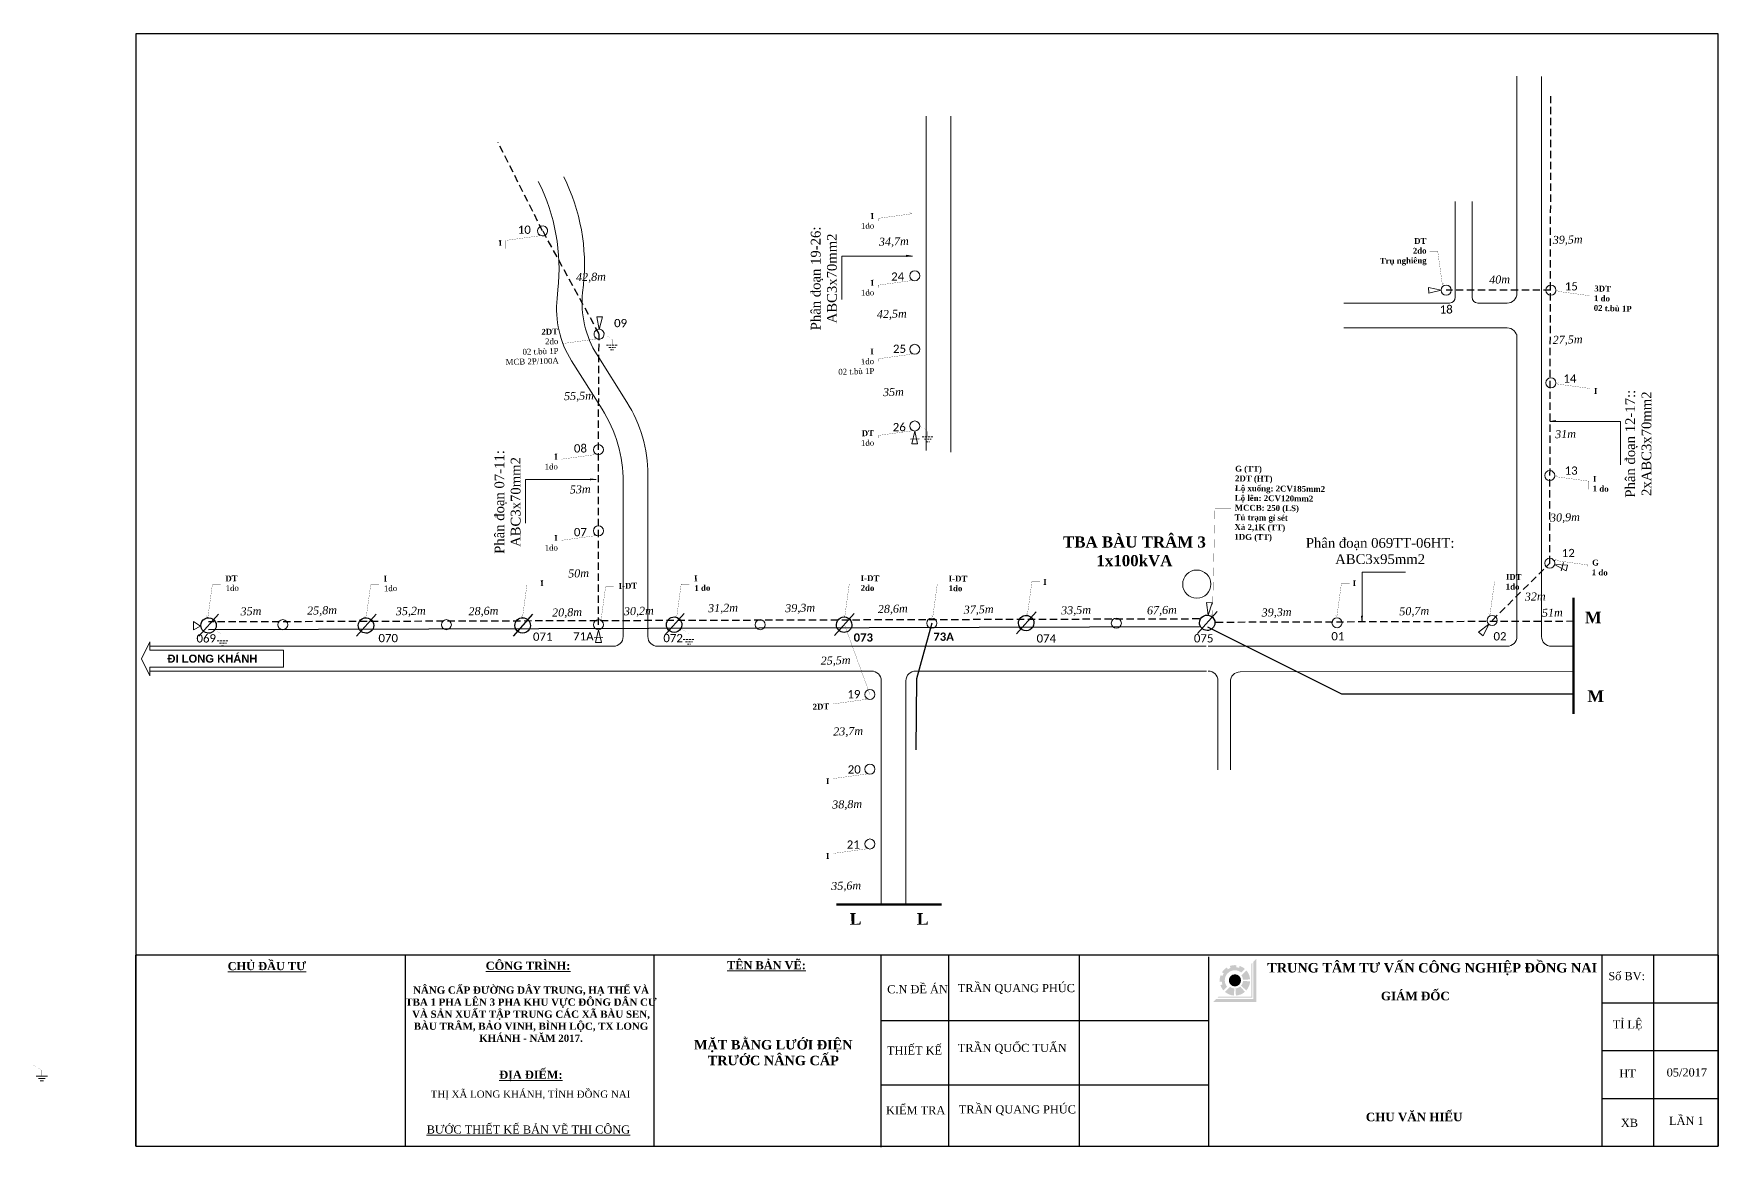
# Model space of a CAD drawing. Header units: metres. Extents: x 429925 to 893472, y 1245258 to 2552490.
# Drawn here: x 435189 to 436054, y 1258369 to 1258941 of the extents above; entities that cross this region are included whole.
import ezdxf

# ---------------------------------------------------------------- set-up
doc = ezdxf.new("R2010")
doc.units = ezdxf.units.M
doc.linetypes.add('DASHED2', pattern=[0.375, 0.25, -0.125])
doc.layers.add('duong', color=2, linetype='Continuous', lineweight=15)
doc.layers.add('duong bao', color=3, linetype='Continuous', lineweight=13)
doc.layers.add('Khung ten', color=7, linetype='Continuous')
doc.layers.add('KHUNGBANVE', color=6, linetype='Continuous')
doc.styles.get("Standard").update_dxf_attribs({"font": 'arial.ttf'})
doc.styles.add('Unicode', font='times.ttf')

# ---------------------------------------------------------------- blocks, each defined once
blk = doc.blocks.new('A$C46BF4DDC')
at = {"color": 9, "linetype": 'Continuous'}
blk.add_line((9.91, 11.46), (0, 0), dxfattribs=at)
blk.add_lwpolyline([(0.89, 5.61, -1), (8.82, 5.61, -1)], format="xyb", close=True, dxfattribs=at)
blk = doc.blocks.new('A$C7B825D87')
at = {"layer": 'duong bao', "color": 1, "linetype": 'DASHED2', "lineweight": 20, "ltscale": 4}
for p, q in [((1.21, 2.48), (7.13, 2.48)), ((2.41, 1.31), (5.91, 1.31)), ((3.34, 0), (4.99, 0))]:
    blk.add_line(p, q, dxfattribs=at)
at = {"layer": 'duong bao', "color": 1, "linetype": 'DASHED2', "lineweight": 20, "ltscale": 4, "const_width": 0.0325}
blk.add_lwpolyline([(0.01, 8.11), (4.17, 5.43), (4.17, 2.48)], dxfattribs=at)
blk = doc.blocks.new('A$C45A47B40')
at = {"layer": 'duong bao', "color": 1, "lineweight": 20, "ltscale": 4}
for p, q in [((1.21, 2.48), (7.13, 2.48)), ((2.41, 1.31), (5.91, 1.31)), ((3.34, 0), (4.99, 0))]:
    blk.add_line(p, q, dxfattribs=at)
at = {"layer": 'duong bao', "color": 1, "lineweight": 20, "ltscale": 4, "const_width": 0.0325}
blk.add_lwpolyline([(0.01, 8.11), (4.17, 5.43), (4.17, 2.48)], dxfattribs=at)

msp = doc.modelspace()

# ---------------------------------------------------------------- hatches: boundary and pattern name
at = {"layer": 'Khung ten'}
h = msp.add_hatch(color=160, dxfattribs=at)
h.paths.add_polyline_path([(435816.59, 1258465.31), (435815.02, 1258463.75), (435815.02, 1258444.76), (435796.04, 1258444.76), (435794.48, 1258443.2), (435816.59, 1258443.2)])
h.paths.add_polyline_path([(435814.5, 1258463.23), (435813.98, 1258462.71), (435813.98, 1258445.81), (435797.08, 1258445.81), (435796.56, 1258445.29), (435814.5, 1258445.29)], flags=17)
for color, points in [(160, [(435810.68, 1258460.14, 0.10032), (435807.98, 1258461.68), (435807.66, 1258460.69, 0.055263), (435806.19, 1258461), (435806.3, 1258462.04, 0.110865), (435802.9, 1258461.62), (435803.25, 1258460.64, 0.055263), (435801.91, 1258459.98), (435801.35, 1258460.86, 0.110865), (435798.93, 1258458.44), (435799.81, 1258457.88, 0.055263), (435799.15, 1258456.54), (435798.17, 1258456.89, 0.110865), (435797.75, 1258453.49), (435798.79, 1258453.59, 0.055263), (435799.1, 1258452.13), (435798.11, 1258451.81, 0.10032), (435799.65, 1258449.11), (435801.5, 1258450.96, -0.904534), (435808.83, 1258458.29)]), (1, [(435808.66, 1258454.26, 1), (435802.41, 1258454.26, 1)])]:
    msp.add_hatch(color=color, dxfattribs=at).paths.add_polyline_path(points)
h = msp.add_hatch(color=104, dxfattribs=at)
h.paths.add_polyline_path([(435811.42, 1258459.4), (435808.83, 1258456.81, -0.149436), (435809.69, 1258454.53), (435813.33, 1258454.78, 0.16445)])
h.paths.add_polyline_path([(435813.33, 1258453.74), (435809.69, 1258453.98, -0.16445), (435808.67, 1258451.51), (435811.42, 1258449.11, 0.16445)])
h.paths.add_polyline_path([(435810.68, 1258448.37), (435808.28, 1258451.12, -0.16445), (435805.81, 1258450.1), (435806.05, 1258446.46, 0.16445)])
h.paths.add_polyline_path([(435805.01, 1258446.46), (435805.25, 1258450.1, -0.149436), (435802.98, 1258450.96), (435800.39, 1258448.37, 0.16445)])

# ---------------------------------------------------------------- linework, layer by layer
at = {"color": 4, "linetype": 'Continuous', "lineweight": 18}
for p, q in [((435950.34, 1258807.14), (435950.34, 1258918.76)), ((435963.04, 1258918.54), (435963.04, 1258630.85)), ((435646.88, 1258898.19), (435646.88, 1258726.35)), ((435659.58, 1258898.19), (435659.58, 1258725.61)), ((435918.73, 1258805.14), (435918.73, 1258854.28)), ((435927.33, 1258805.14), (435927.33, 1258854.28)), ((435603.62, 1258826.32), (435603.62, 1258804.01)), ((435457.41, 1258804.57), (435457.87, 1258808.9)), ((435470.51, 1258807.61), (435470.9, 1258811.27)), ((435861.44, 1258802.14), (435915.73, 1258802.14)), ((435930.33, 1258802.14), (435945.34, 1258802.14)), ((435861.44, 1258789.44), (435945.34, 1258789.44)), ((435950.34, 1258630.85), (435950.34, 1258785.95)), ((435480.53, 1258747.64), (435464.83, 1258772.53)), ((435493.23, 1258751.31), (435477.93, 1258775.56)), ((436003.57, 1258741.41), (436003.57, 1258719.11)), ((435643.36, 1258732.35), (435638.99, 1258732.29)), ((435441.18, 1258711.47), (435441.18, 1258689.17)), ((435491.33, 1258630.85), (435491.33, 1258710.29)), ((435504.03, 1258630.85), (435504.03, 1258713.96)), ((435974.27, 1258668.91), (435973.16, 1258664.69)), ((435870.9, 1258663.86), (435893.21, 1258663.86)), ((435248.28, 1258628.23), (435243.91, 1258619.5)), ((435248.28, 1258623.86), (435248.28, 1258628.23)), ((435248.28, 1258625.85), (435486.33, 1258625.85)), ((435316.94, 1258623.86), (435248.28, 1258623.86)), ((435480.89, 1258630.3), (435476.52, 1258630.24)), ((435509.03, 1258625.85), (435790.78, 1258625.85)), ((435791.75, 1258625.85), (435945.34, 1258625.85)), ((435968.04, 1258625.85), (435979.5, 1258625.85)), ((435243.91, 1258619.5), (435248.28, 1258610.77)), ((435248.28, 1258610.77), (435248.28, 1258615.13)), ((435248.28, 1258615.13), (435316.94, 1258615.13)), ((435248.28, 1258613.15), (435618.89, 1258613.15)), ((435623.89, 1258608.15), (435623.89, 1258493.25)), ((435636.59, 1258608.15), (435636.59, 1258493.25)), ((435641.59, 1258613.15), (435790.86, 1258613.15)), ((435791.82, 1258613.15), (435791.83, 1258613.15)), ((435796.83, 1258608.15), (435796.83, 1258562.35)), ((435803.18, 1258607.69), (435803.18, 1258562.35)), ((435808.18, 1258612.69), (435979.5, 1258612.91))]:
    msp.add_line(p, q, dxfattribs=at)
at = {"color": 5, "linetype": 'DASHED2', "lineweight": 30, "ltscale": 15}
for p, q in [((435967.24, 1258668.51), (435967.84, 1258908.66)), ((435449.96, 1258839.22), (435427.13, 1258884.6)), ((435478.99, 1258786.39), (435449.98, 1258839.42)), ((435967.84, 1258808.8), (435914.01, 1258808.8)), ((435478.63, 1258726.85), (435478.97, 1258786.19)), ((435478.63, 1258636.96), (435478.63, 1258726.85)), ((435937.64, 1258639.14), (435967.24, 1258668.51)), ((435787.34, 1258639.89), (435278.44, 1258638.35)), ((435979.5, 1258638.69), (435795.27, 1258638.13))]:
    msp.add_line(p, q, dxfattribs=at)
at = {"color": 1, "lineweight": 30, "ltscale": 15}
for p, q in [((435787.34, 1258635.82), (435278.44, 1258634.28)), ((435791.4, 1258635.81), (435860.24, 1258601.43)), ((435860.24, 1258601.43), (435979.5, 1258601.43))]:
    msp.add_line(p, q, dxfattribs=at)
at = {"color": 9, "linetype": 'Continuous'}
msp.add_lwpolyline([(435240.99, 1258369.03), (436053.79, 1258369.03), (436053.79, 1258940.53), (435240.99, 1258940.53)], close=True, dxfattribs=at)
at = {"color": 5, "linetype": 'DASHED2', "lineweight": 30, "ltscale": 15, "const_width": 0.1}
for points in [[(435641.09, 1258898.19), (435641.09, 1258739.01)], [(435604.94, 1258637.08), (435618.1, 1258601.14), (435618.1, 1258493.25)]]:
    msp.add_lwpolyline(points, dxfattribs=at)
at = {"color": 4, "linetype": 'Continuous', "lineweight": 18}
for points in [[(435447.4, 1258839.5, -1), (435452.53, 1258838.94, -1)], [(435638.51, 1258816.21, -1), (435643.67, 1258816.21, -1)], [(435911.43, 1258808.8, -1), (435916.59, 1258808.8, -1)], [(435965.26, 1258808.8, -1), (435970.42, 1258808.8, -1)], [(435476.79, 1258784.82, -1), (435481.15, 1258787.57, -1)], [(435638.51, 1258778.41, -1), (435643.67, 1258778.41, -1)], [(435965.26, 1258761.18, -1), (435970.42, 1258761.18, -1)], [(435638.51, 1258739.01, -1), (435643.67, 1258739.01, -1)], [(435476.05, 1258726.85, -1), (435481.21, 1258726.85, -1)], [(435964.66, 1258713.55, -1), (435969.82, 1258713.55, -1)], [(435476.05, 1258685.18, -1), (435481.21, 1258685.18, -1)], [(435964.66, 1258668.51, -1), (435969.82, 1258668.51, -1)], [(435778.7, 1258657.76, -1), (435793.2, 1258657.81, -1)], [(435935.06, 1258639.14, -1), (435940.22, 1258639.14, -1)], [(435313.94, 1258636.96, -1), (435319.1, 1258636.96, -1)], [(435397.97, 1258636.96, -1), (435403.13, 1258636.96, -1)], [(435476.05, 1258636.96, -1), (435481.21, 1258636.96, -1)], [(435559.11, 1258636.96, -1), (435564.27, 1258636.96, -1)], [(435647.3, 1258637.75, -1), (435652.46, 1258637.75, -1)], [(435742.06, 1258637.75, -1), (435747.22, 1258637.75, -1)], [(435855.39, 1258637.95, -1), (435860.55, 1258637.95, -1)], [(435615.52, 1258601.14, -1), (435620.68, 1258601.14, -1)], [(435615.52, 1258562.76, -1), (435620.68, 1258562.76, -1)], [(435615.52, 1258524.31, -1), (435620.68, 1258524.31, -1)]]:
    msp.add_lwpolyline(points, format="xyb", close=True, dxfattribs=at)
for points in [[(435636.97, 1258825.99), (435636.95, 1258826.76), (435639.94, 1258826.32), (435603.62, 1258826.32)], [(435911.53, 1258808.75), (435905.05, 1258807.16), (435905, 1258810.14), (435911.53, 1258808.75)], [(435479.04, 1258788.57), (435480.77, 1258795.02), (435477.79, 1258795.13), (435479.04, 1258788.57)], [(435641.09, 1258736.43), (435639.61, 1258729.92), (435642.6, 1258729.93), (435641.09, 1258736.43)], [(435970.22, 1258741.08), (435970.24, 1258741.85), (435967.25, 1258741.41), (436003.57, 1258741.41)], [(435474.53, 1258711.14), (435474.51, 1258711.91), (435477.5, 1258711.47), (435441.18, 1258711.47)], [(435969.73, 1258667.82), (435975.61, 1258664.66), (435976.4, 1258667.54), (435969.73, 1258667.82)], [(435871.23, 1258641.32), (435870.46, 1258641.32), (435870.9, 1258638.26), (435870.9, 1258663.86)], [(435791.84, 1258641.77), (435793.84, 1258648.14), (435790.87, 1258648.38), (435791.84, 1258641.77)], [(435478.63, 1258634.38), (435477.15, 1258627.87), (435480.14, 1258627.88), (435478.63, 1258634.38)], [(435935.98, 1258637.16), (435930.67, 1258633.12), (435932.97, 1258631.21), (435935.98, 1258637.16)]]:
    msp.add_lwpolyline(points, dxfattribs=at)
for points in [[(435274.28, 1258636.21), (435270.69, 1258634.26), (435270.69, 1258638.55)], [(435316.94, 1258623.86), (435248.28, 1258623.86), (435248.28, 1258628.23), (435243.91, 1258619.5), (435248.28, 1258610.77), (435248.28, 1258615.13), (435316.94, 1258615.13)]]:
    msp.add_lwpolyline(points, close=True, dxfattribs=at)
for centre, radius, start, end in [((435371.48, 1258822), 100, 353.84102, 26.71304), ((435358.45, 1258819.63), 100, 353.84102, 26.71304), ((435520.22, 1258802.24), 50, 173.84102, 212.24726), ((435945.34, 1258807.14), 5, 270, 0), ((435507.12, 1258799.21), 50, 173.84102, 212.24726), ((435915.73, 1258805.14), 3, 270, 0), ((435930.33, 1258805.14), 3, 180, 270), ((435945.34, 1258784.44), 5, 0, 90), ((435421.33, 1258710.29), 70, 0, 32.24726), ((435434.03, 1258713.96), 70, 0, 32.24726), ((435486.33, 1258630.85), 5, 270, 0), ((435509.03, 1258630.85), 5, 180, 270), ((435945.34, 1258630.85), 5, 270, 0), ((435968.04, 1258630.85), 5, 180, 270), ((435618.89, 1258608.15), 5, 0, 90), ((435641.59, 1258608.15), 5, 90, 180), ((435791.83, 1258608.15), 5, 0, 90), ((435808.18, 1258607.69), 5, 90.07324, 180)]:
    msp.add_arc(centre, radius, start, end, dxfattribs=at)
at = {"layer": 'duong bao', "lineweight": 50, "ltscale": 2}
for p, q in [((435979.5, 1258650.77), (435979.5, 1258591.18)), ((435600.99, 1258493.25), (435654.79, 1258493.25))]:
    msp.add_line(p, q, dxfattribs=at)
at = {"layer": 'duong bao', "lineweight": 30, "ltscale": 2}
for p, q in [((435649.88, 1258637.75), (435641.92, 1258609.2)), ((435641.92, 1258609.2), (435641.66, 1258572.74))]:
    msp.add_line(p, q, dxfattribs=at)
at = {"layer": 'duong bao', "color": 4, "lineweight": 15, "ltscale": 2, "const_width": 0.1}
for points in [[(435638.48, 1258848.69), (435639.5, 1258848.01), (435622.27, 1258845.65), (435622.25, 1258841.43)], [(435447.35, 1258837.39), (435448.37, 1258836.71), (435431.14, 1258834.35), (435431.12, 1258830.14)], [(435912.77, 1258812.39), (435912.09, 1258811.37), (435909.73, 1258828.6), (435905.52, 1258828.61)], [(435638.48, 1258814.39), (435639.5, 1258813.71), (435622.27, 1258811.35), (435622.25, 1258807.13)], [(435971.69, 1258808.95), (435970.67, 1258808.27), (435987.9, 1258805.91), (435987.92, 1258801.69)], [(435476.35, 1258784.37), (435477.37, 1258783.69), (435460.14, 1258781.33), (435460.13, 1258777.11)], [(435638.48, 1258776.59), (435639.5, 1258775.9), (435622.27, 1258773.55), (435622.25, 1258769.33)], [(435971.69, 1258761.32), (435970.67, 1258760.64), (435987.9, 1258758.28), (435987.92, 1258754.07)], [(435638.48, 1258737.19), (435639.5, 1258736.51), (435622.27, 1258734.15), (435622.25, 1258729.93)], [(435476.01, 1258725.03), (435477.04, 1258724.35), (435459.8, 1258721.99), (435459.79, 1258717.77)], [(435971.1, 1258713.7), (435970.08, 1258713.02), (435987.31, 1258710.66), (435987.32, 1258706.44)], [(435793.32, 1258642.27), (435794, 1258641.25), (435795.3, 1258696.83), (435803.5, 1258696.83)], [(435476.01, 1258683.36), (435477.04, 1258682.67), (435459.8, 1258680.32), (435459.79, 1258676.1)], [(435970.62, 1258670.68), (435969.6, 1258670), (435986.83, 1258667.64), (435986.85, 1258663.42)], [(435604.5, 1258642.15), (435605.19, 1258641.13), (435607.54, 1258658.36), (435611.76, 1258658.38)], [(435698.23, 1258642.73), (435698.91, 1258641.71), (435701.27, 1258658.94), (435705.49, 1258658.96)], [(435857.22, 1258642.08), (435857.9, 1258641.05), (435860.26, 1258658.29), (435864.48, 1258658.3)], [(435935.83, 1258642.81), (435936.51, 1258641.79), (435938.87, 1258659.02), (435943.08, 1258659.04)], [(435277.36, 1258641.52), (435278.04, 1258640.5), (435280.4, 1258657.73), (435284.62, 1258657.75)], [(435358.66, 1258641.41), (435359.34, 1258640.38), (435361.7, 1258657.62), (435365.92, 1258657.63)], [(435438.97, 1258641.66), (435439.66, 1258640.64), (435442.01, 1258657.87), (435446.23, 1258657.89)], [(435479.29, 1258640.17), (435479.97, 1258639.14), (435482.33, 1258656.38), (435486.54, 1258656.39)], [(435518.11, 1258641.56), (435518.79, 1258640.54), (435521.15, 1258657.77), (435525.36, 1258657.79)], [(435649.7, 1258641.99), (435650.38, 1258640.97), (435652.74, 1258658.2), (435656.96, 1258658.21)], [(435615.48, 1258599.32), (435616.5, 1258598.64), (435599.27, 1258596.28), (435599.26, 1258592.06)], [(435615.48, 1258560.94), (435616.5, 1258560.26), (435599.27, 1258557.9), (435599.26, 1258553.68)], [(435615.48, 1258522.49), (435616.5, 1258521.81), (435599.27, 1258519.45), (435599.26, 1258515.23)]]:
    msp.add_lwpolyline(points, dxfattribs=at)
at = {"layer": 'KHUNGBANVE', "color": 2}
for p, q in [((435240.99, 1258369.03), (435240.99, 1258467.19)), ((436053.79, 1258467.19), (435240.99, 1258467.19)), ((435379.48, 1258369.47), (435379.48, 1258467.33)), ((435507.32, 1258369.03), (435507.32, 1258467.19)), ((435623.78, 1258368.51), (435623.78, 1258467.19)), ((435658.68, 1258368.73), (435658.68, 1258467.19)), ((435725.76, 1258369.03), (435725.76, 1258466.88)), ((435792.22, 1258369.03), (435792.22, 1258466.37)), ((435994.14, 1258368.81), (435994.14, 1258467.19)), ((436020.65, 1258368.81), (436020.65, 1258467.19)), ((436053.79, 1258467.19), (436053.79, 1258369.03)), ((436053.79, 1258442.59), (435994.14, 1258442.59)), ((435792.22, 1258433.54), (435623.78, 1258433.54)), ((436053.79, 1258418), (435994.14, 1258418)), ((435792.22, 1258400.48), (435623.78, 1258400.48)), ((436053.79, 1258393.4), (435994.14, 1258393.4)), ((435240.99, 1258369.03), (436053.79, 1258369.03))]:
    msp.add_line(p, q, dxfattribs=at)

# ---------------------------------------------------------------- block references
at = {"color": 4, "linetype": 'Continuous', "lineweight": 18, "rotation": 359.1901508878923}
for p in [(435273.5, 1258631.02), (435354.36, 1258631.02), (435434.8, 1258631.02), (435512.59, 1258631.41), (435599.9, 1258631.41), (435693.41, 1258632.21), (435786.37, 1258632.39)]:
    msp.add_blockref('A$C46BF4DDC', p, dxfattribs=at)
at = {"layer": 'duong bao', "lineweight": 50, "ltscale": 2}
for name, p in [('A$C7B825D87', (435481.54, 1258778.06)), ('A$C7B825D87', (435643.66, 1258730.9)), ('A$C7B825D87', (435281.68, 1258626.18)), ('A$C7B825D87', (435520.97, 1258626.9)), ('A$C45A47B40', (435188.62, 1258402.61))]:
    msp.add_blockref(name, p, dxfattribs=at)

# ---------------------------------------------------------------- texts
at = {"color": 4, "linetype": 'Continuous', "lineweight": 18, "attachment_point": 5}
for s, insert, char_height, width in [('{\\fCalibri|b0|i0|c0|p34;\\C7;10}', (435440.59, 1258839.82), 4.2333, 21.59), ('{\\fCalibri|b0|i0|c0|p34;\\C7;24}', (435632.33, 1258815.78), 4.2333, 21.59), ('{\\fCalibri|b0|i0|c0|p34;\\C7;15}', (435978.3, 1258810.74), 4.2333, 21.59), ('{\\fCalibri|b0|i0|c0|p34;\\C7;18}', (435914.05, 1258798.88), 4.2333, 21.59), ('{\\fCalibri|b0|i0|c0|p34;\\C7;09}', (435490.03, 1258791.85), 4.2333, 21.59), ('{\\fCalibri|b0|i0|c0|p34;\\C7;25}', (435633.27, 1258778.65), 4.2333, 21.59), ('{\\fCalibri|b0|i0|c0|p34;\\C7;14}', (435977.57, 1258763.37), 4.2333, 21.59), ('{\\fCalibri|b0|i0|c0|p34;\\C7;26}', (435633.15, 1258738.42), 4.2333, 21.59), ('{\\fCalibri|b0|i0|c0|p34;\\C7;08}', (435469.41, 1258727.51), 4.2333, 21.59), ('{\\fCalibri|b0|i0|c0|p34;\\C7;13}', (435978.2, 1258716.09), 4.2333, 21.59), ('{\\fCalibri|b0|i0|c0|p34;\\C7;07}', (435469.39, 1258684.49), 4.2333, 21.59), ('{\\fTimes New Roman|b1|i0|c0|p18;\\C7;TBA BÀU TRÂM 3 1x100kVA}', (435753.92, 1258674.57), 5.7341, 87), ('{\\fTimes New Roman|b0|i0|c0|p18;\\C7;Phân đoạn 069TT-06HT:\\PABC3x95mm2}', (435880.11, 1258674.76), 5, 159.6171), ('{\\fCalibri|b0|i0|c0|p34;\\C7;12}', (435976.75, 1258673.77), 4.2333, 21.59), ('\\C7;\\fCalibri|b0|i0|;\\H4.2333171844482;071', (435450.05, 1258630.79), 4.2333, 21.59), ('{\\fCalibri|b0|i0|c0|p34;\\H1x;\\C7;71A}', (435470.92, 1258630.98), 4.2333, 21.59), ('\\C7;\\fCalibri|b1|i0|;\\H4.2333171844482;073', (435614.68, 1258630.36), 4.2333, 21.59), ('{\\fCalibri|b1|i0|c0|p34;\\H1x;\\C7;73A}', (435655.93, 1258630.78), 4.2333, 21.59), ('{\\fCalibri|b0|i0|c0|p34;\\C7;01}', (435858.4, 1258631.01), 4.2333, 21.59), ('{\\fCalibri|b0|i0|c0|p34;\\C7;02}', (435941.67, 1258630.96), 4.2333, 21.59), ('\\C7;\\fCalibri|b0|i0|;\\H4.2333171844482;069', (435277.22, 1258629.91), 4.2333, 21.59), ('\\C7;\\fCalibri|b0|i0|;\\H4.2333171844482;070', (435370.69, 1258630.06), 4.2333, 21.59), ('\\C7;\\fCalibri|b0|i0|;\\H4.2333171844482;072', (435517.01, 1258630.07), 4.2333, 21.59), ('\\C7;\\fCalibri|b0|i0|;\\H4.2333171844482;074', (435708.7, 1258629.9), 4.2333, 21.59), ('\\C7;\\fCalibri|b0|i0|;\\H4.2333171844482;075', (435789.47, 1258629.94), 4.2333, 21.59), ('\\C7;\\fArial Unicode MS|b1|i0|;\\H4.1092942200601;ĐI LONG KHÁNH', (435280.42, 1258619.5), 4.1093, 73.025), ('{\\fCalibri|b0|i0|c0|p34;\\C7;19}', (435609.86, 1258601.25), 4.2333, 21.59), ('{\\fCalibri|b0|i0|c0|p34;\\C7;20}', (435610.03, 1258562.59), 4.2333, 21.59), ('{\\fCalibri|b0|i0|c0|p34;\\C7;21}', (435609.51, 1258524.02), 4.2333, 21.59)]:
    msp.add_mtext(s, dxfattribs=dict(at, insert=insert, char_height=char_height, width=width))
at = {"color": 4, "linetype": 'Continuous', "lineweight": 18}
for s, insert, char_height, width, attachment_point, rotation in [('{\\fTimes New Roman|b0|i0|c0|p18;\\C7;Phân đoạn 19-26:\\PABC3x70mm2}', (435594.43, 1258814.81), 5, 150.7075, 5, 90), ('{\\fTimes New Roman|b1|i0|c0|p18;\\C7;I\\P\\fTimes New Roman|b0|i0|c0|p18;1do}', (435620.21, 1258844.39), 3, 22.225, 6, 1.49443), ('{\\fTimes New Roman|b1|i0|c0|p18;\\C7;I}', (435429.08, 1258833.1), 3, 22.225, 6, 1.49443), ('{\\fTimes New Roman|b0|i1|c0|p18;\\C7;34,7m}', (435630.36, 1258833.35), 4.1093, 22.225, 5, 1.49443), ('{\\fTimes New Roman|b1|i0|c0|p18;\\C7;DT\\P2do\\PTrụ nghiêng}', (435903.94, 1258828.58), 3, 27.5258, 6, 0.60769), ('{\\fTimes New Roman|b0|i1|c0|p18;\\C7;39,5m}', (435976.43, 1258834.28), 4.1093, 22.225, 5, 1.49443), ('{\\fTimes New Roman|b0|i1|c0|p18;\\C7;42,8m}', (435474.81, 1258815.14), 4.1093, 22.225, 5, 1.49443), ('{\\fTimes New Roman|b1|i0|c0|p18;\\C7;I\\P\\fTimes New Roman|b0|i0|c0|p18;1do}', (435620.21, 1258810.09), 3, 22.225, 6, 1.49443), ('{\\fTimes New Roman|b0|i1|c0|p18;\\C7;40m}', (435941.46, 1258814.27), 4.1093, 22.225, 5, 1.49443), ('{\\fTimes New Roman|b1|i0|c0|p18;\\C7;3DT\\P1 do\\P02 t.bù 1P}', (435989.96, 1258804.65), 3, 22.225, 4, 358.50557), ('{\\fTimes New Roman|b0|i1|c0|p18;\\C7;42,5m}', (435629.3, 1258796.12), 4.1093, 22.225, 5, 1.49443), ('{\\fTimes New Roman|b1|i0|c0|p18;\\C7;2DT\\P\\fTimes New Roman|b0|i0|c0|p18;2do\\P02 t.bù 1P\\PMCB 2P/100A}', (435458.09, 1258780.07), 3, 30.0175, 6, 1.49443), ('{\\fTimes New Roman|b0|i1|c0|p18;\\C7;27,5m}', (435976.42, 1258782.95), 4.1093, 22.225, 5, 1.49443), ('{\\fTimes New Roman|b1|i0|c0|p18;\\C7;I\\P\\fTimes New Roman|b0|i0|c0|p18;1do\\P02 t.bù 1P }', (435620.21, 1258772.29), 3, 22.225, 6, 1.49443), ('{\\fTimes New Roman|b0|i1|c0|p18;\\C7;55,5m}', (435468.67, 1258754.05), 4.1093, 22.225, 5, 1.49443), ('{\\fTimes New Roman|b0|i1|c0|p18;\\C7;35m}', (435630.15, 1258756.5), 4.1093, 22.225, 5, 1.49443), ('{\\fTimes New Roman|b1|i0|c0|p18;\\C7;I}', (435989.96, 1258757.03), 3, 22.225, 4, 358.50557), ('{\\fTimes New Roman|b0|i0|c0|p18;\\C7;Phân đoạn 12-17::\\P2xABC3x70mm2}', (436012.76, 1258729.91), 5, 150.7075, 5, 90), ('{\\fTimes New Roman|b1|i0|c0|p18;\\C7;DT\\P\\fTimes New Roman|b0|i0|c0|p18;1do}', (435620.21, 1258732.89), 3, 22.225, 6, 1.49443), ('{\\fTimes New Roman|b0|i1|c0|p18;\\C7;31m}', (435975.34, 1258734.91), 4.1093, 22.225, 5, 1.49443), ('{\\fTimes New Roman|b0|i0|c0|p18;\\C7;Phân đoạn 07-11:\\PABC3x70mm2}', (435431.99, 1258699.97), 5, 150.7075, 5, 90), ('{\\fTimes New Roman|b1|i0|c0|p18;\\C7;I\\P\\fTimes New Roman|b0|i0|c0|p18;1do}', (435457.75, 1258720.73), 3, 22.225, 6, 1.49443), ('{\\fTimes New Roman|b1|i0|c0|p18;\\C7;G (TT)\\P2DT (HT)\\PLộ xuống: 2CV185mm2\\PLộ lên: 2CV120mm2\\PMCCB: 250 (LS)\\PTủ trạm gỉ sét\\PXà 2,1K (TT)\\P1DG (TT)}', (435805.46, 1258699.12), 3, 52.7482, 4, 359.39231), ('{\\fTimes New Roman|b1|i0|c0|p18;\\C7;I\\P1 do}', (435989.36, 1258709.4), 3, 22.225, 4, 358.50557), ('{\\fTimes New Roman|b0|i1|c0|p18;\\C7;53m}', (435469.29, 1258706.48), 4.1093, 22.225, 5, 1.49443), ('{\\fTimes New Roman|b0|i1|c0|p18;\\C7;30,9m}', (435975.02, 1258691.63), 4.1093, 22.225, 5, 1.49443), ('{\\fTimes New Roman|b1|i0|c0|p18;\\C7;I\\P\\fTimes New Roman|b0|i0|c0|p18;1do}', (435457.75, 1258679.06), 3, 22.225, 6, 1.49443), ('{\\fTimes New Roman|b1|i0|c0|p18;\\C7;G\\P1 do}', (435988.89, 1258666.38), 3, 22.225, 4, 358.50557), ('{\\fTimes New Roman|b1|i0|c0|p18;\\C7;DT\\P\\fTimes New Roman|b0|i0|c0|p18;1do}', (435287.11, 1258658.15), 3, 22.225, 4, 1.49443), ('{\\fTimes New Roman|b1|i0|c0|p18;\\C7;I\\P\\fTimes New Roman|b0|i0|c0|p18;1do}', (435368.41, 1258658.04), 3, 22.225, 4, 1.49443), ('{\\fTimes New Roman|b1|i0|c0|p18;\\C7;I}', (435448.72, 1258658.3), 3, 22.225, 4, 1.49443), ('{\\fTimes New Roman|b0|i1|c0|p18;\\C7;50m}', (435468.45, 1258663.34), 4.1093, 22.225, 5, 1.49443), ('{\\fTimes New Roman|b1|i0|c0|p18;\\C7;I-DT}', (435489.03, 1258656.8), 3, 22.225, 4, 1.49443), ('{\\fTimes New Roman|b1|i0|c0|p18;\\C7;I\\P1 do}', (435527.85, 1258658.19), 3, 22.225, 4, 1.49443), ('{\\fTimes New Roman|b1|i0|c0|p18;\\C7;I-DT\\P2do}', (435613.34, 1258658.35), 3, 22.225, 4, 359.39231), ('{\\fTimes New Roman|b1|i0|c0|p18;\\C7;I-DT\\P1do}', (435658.53, 1258658.18), 3, 22.225, 4, 359.39231), ('{\\fTimes New Roman|b1|i0|c0|p18;\\C7;I}', (435707.07, 1258658.92), 3, 22.225, 4, 359.39231), ('{\\fTimes New Roman|b1|i0|c0|p18;\\C7;I}', (435866.05, 1258658.27), 3, 22.225, 4, 359.39231), ('{\\fTimes New Roman|b1|i0|c0|p18;\\C7;IDT\\P1do}', (435944.66, 1258659), 3, 22.225, 4, 359.39231), ('{\\fTimes New Roman|b0|i1|c0|p18;\\C7;32m}', (435959.76, 1258651.41), 4.1093, 22.225, 5, 1.49443), ('{\\fTimes New Roman|b0|i1|c0|p18;\\C7;35m}', (435300.19, 1258643.87), 4.1093, 22.225, 5, 1.49443), ('{\\fTimes New Roman|b0|i1|c0|p18;\\C7;25,8m}', (435336.69, 1258643.87), 4.1093, 22.225, 5, 1.49443), ('{\\fTimes New Roman|b0|i1|c0|p18;\\C7;35,2m}', (435382.27, 1258643.55), 4.1093, 22.225, 5, 1.49443), ('{\\fTimes New Roman|b0|i1|c0|p18;\\C7;28,6m}', (435419.59, 1258643.55), 4.1093, 22.225, 5, 1.49443), ('{\\fTimes New Roman|b0|i1|c0|p18;\\C7;20,8m}', (435462.53, 1258642.87), 4.1093, 22.225, 5, 1.49443), ('{\\fTimes New Roman|b0|i1|c0|p18;\\C7;30,2m}', (435499.41, 1258643.55), 4.1093, 22.225, 5, 1.49443), ('{\\fTimes New Roman|b0|i1|c0|p18;\\C7;31,2m}', (435542.64, 1258645.12), 4.1093, 22.225, 5, 1.49443), ('{\\fTimes New Roman|b0|i1|c0|p18;\\C7;39,3m}', (435582.25, 1258645.12), 4.1093, 22.225, 5, 1.49443), ('{\\fTimes New Roman|b0|i1|c0|p18;\\C7;28,6m}', (435629.81, 1258644.66), 4.1093, 22.225, 5, 1.49443), ('{\\fTimes New Roman|b0|i1|c0|p18;\\C7;37,5m}', (435673.92, 1258644.34), 4.1093, 22.225, 5, 1.49443), ('{\\fTimes New Roman|b0|i1|c0|p18;\\C7;33,5m}', (435723.95, 1258644.01), 4.1093, 22.225, 5, 1.49443), ('{\\fTimes New Roman|b0|i1|c0|p18;\\C7;67,6m}', (435768.03, 1258644.01), 4.1093, 22.225, 5, 1.49443), ('{\\fTimes New Roman|b0|i1|c0|p18;\\C7;39,3m}', (435826.95, 1258642.9), 4.1093, 22.225, 5, 1.49443), ('{\\fTimes New Roman|b0|i1|c0|p18;\\C7;50,7m}', (435897.63, 1258643.51), 4.1093, 22.225, 5, 1.49443), ('{\\fTimes New Roman|b0|i1|c0|p18;\\C7;51m}', (435968.54, 1258643.11), 4.1093, 22.225, 5, 1.49443), ('{\\fTimes New Roman|b1|i0|c0|p18;\\C7;M}', (435989.58, 1258640.65), 6, 22.4014, 5, 0.24506), ('{\\fTimes New Roman|b0|i1|c0|p18;\\C7;25,5m}', (435600.46, 1258618.16), 4.1093, 22.225, 5, 1.49443), ('{\\fTimes New Roman|b1|i0|c0|p18;\\C7;M}', (435990.87, 1258600.22), 6, 22.4014, 5, 0.24506), ('{\\fTimes New Roman|b1|i0|c0|p18;\\C7;^I2DT}', (435597.22, 1258595.02), 3, 22.225, 6, 1.49443), ('{\\fTimes New Roman|b0|i1|c0|p18;\\C7;23,7m}', (435606.9, 1258581.77), 4.1093, 22.225, 5, 1.49443), ('{\\fTimes New Roman|b1|i0|c0|p18;\\C7;I}', (435597.22, 1258556.64), 3, 22.225, 6, 1.49443), ('{\\fTimes New Roman|b0|i1|c0|p18;\\C7;38,8m}', (435606.39, 1258544.28), 4.1093, 22.225, 5, 1.49443), ('{\\fTimes New Roman|b1|i0|c0|p18;\\C7;I}', (435597.22, 1258518.19), 3, 22.225, 6, 1.49443), ('{\\fTimes New Roman|b0|i1|c0|p18;\\C7;35,6m}', (435605.89, 1258502.42), 4.1093, 22.225, 5, 1.49443), ('{\\fTimes New Roman|b1|i0|c0|p18;\\C7;L}', (435610.72, 1258485.82), 6, 22.4014, 5, 0.24506), ('{\\fTimes New Roman|b1|i0|c0|p18;\\C7;L}', (435645.18, 1258485.82), 6, 22.4014, 5, 0.24506)]:
    msp.add_mtext(s, dxfattribs=dict(at, insert=insert, char_height=char_height, width=width, attachment_point=attachment_point, rotation=rotation))
at = {"layer": 'duong', "attachment_point": 2, "style": 'Unicode'}
for s, insert, char_height, width in [('{\\fTimes New Roman|b1|i0|c0|p18;\\LCHỦ ĐẦU TƯ}', (435308.35, 1258463.7), 4.1939, 338.0455), ('{\\fTimes New Roman|b1|i0|c0|p18;\\LCÔNG TRÌNH:}', (435442.49, 1258463.9), 4.1939, 338.0455), ('{\\fTimes New Roman|b1|i0|c0|p18;\\LTÊN BẢN VẼ:}', (435564.95, 1258464.14), 4.1939, 338.0455), ('{\\fTimes New Roman|b1|i0|c0|p18;TRUNG TÂM TƯ VẤN CÔNG NGHIỆP ĐỒNG NAI}', (435906.85, 1258463.16), 4.8561, 338.0455), ('{\\fTimes New Roman|b1|i0|c0|p18;NÂNG CẤ\\fTimes New Roman|b1|i0|c163|p18;P ĐƯ\\fTimes New Roman|b1|i0|c0|p18;ỜNG DÂY TRUNG, HẠ THẾ VÀ TBA 1 PHA LÊN 3 PHA KHU VỰ\\fTimes New Roman|b1|i0|c163|p18;C ĐÔNG DÂN CƯ VÀ S\\fTimes New Roman|b1|i0|c0|p18;ẢN XUẤT TẬP TRUNG CÁC XÃ BÀU SEN, BÀU TRÂM, BẢO VINH, BÌNH LỘ\\fTimes New Roman|b1|i0|c163|p18;C, TX LONG KHÁNH - NĂM \\fTimes New Roman|b1|i0|c0|p18;2017.}', (435444.02, 1258451.12), 3.70861, 130.2593), ('C.N ĐỀ ÁN', (435642.51, 1258451.8), 4.194, 338.0455), ('TRẦN QUANG PHÚC', (435693.28, 1258452.4), 4.1939, 338.0455), ('Số BV:', (436006.74, 1258458.56), 4.194, 338.0455), ('{\\fTimes New Roman|b1|i0|c0|p18;GIÁM ĐỐC}', (435898.19, 1258448.43), 4.4146, 338.0455), ('TỈ LỆ', (436007.21, 1258433.77), 4.194, 338.0455), ('{\\fTimes New Roman|b1|i0|c163|p18;MẶT \\fTimes New Roman|b1|i0|c0|p18;BẰNG\\fTimes New Roman|b1|i0|c163|p18; \\fTimes New Roman|b1|i0|c0|p18;LƯỚI ĐIỆN TRƯỚC NÂNG CẤP}', (435568.44, 1258423.62), 4.85606, 83.9957), ('THIẾT KẾ', (435640.99, 1258420.35), 4.194, 338.0455), ('TRẦN QUỐC TUẤN', (435691.19, 1258421.65), 4.1939, 338.0455), ('{\\fTimes New Roman|b1|i0|c0|p18;\\LĐỊA ĐIẾM:}', (435443.95, 1258407.9), 4.1939, 128.0996), ('HT', (436007.18, 1258408.6), 4.194, 338.0455), ('05/2017', (436037.64, 1258409.09), 4.194, 338.0455), ('THỊ XÃ LONG KHÁNH, TỈNH ĐỒNG NAI', (435443.75, 1258397.68), 3.7086, 129.5413), ('KIỂM TRA', (435641.57, 1258389.64), 4.194, 338.0455), ('TRẦN QUANG PHÚC', (435693.79, 1258390.08), 4.1939, 338.0455), ('{\\fTimes New Roman|b1|i0|c0|p18;CHU VĂN HIẾU}', (435897.59, 1258386.29), 4.4146, 338.0455), ('XB', (436008.15, 1258383.15), 4.194, 338.0455), ('LẦN 1', (436037.38, 1258384.21), 4.194, 338.0455), ('{\\LBƯỚC THIẾT KẾ BẢN VẼ THI CÔNG}', (435442.67, 1258379.75), 4.1939, 338.0455)]:
    msp.add_mtext(s, dxfattribs=dict(at, insert=insert, char_height=char_height, width=width))

doc.saveas('drawing.dxf')
